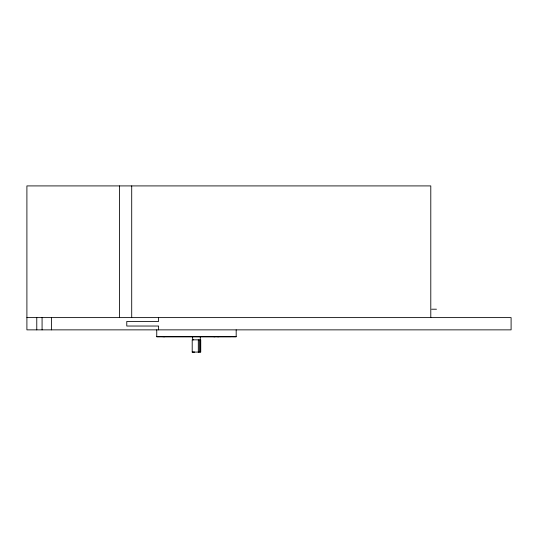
<?xml version="1.0" encoding="UTF-8"?>
<svg xmlns="http://www.w3.org/2000/svg" width="538" height="538" viewBox="0 0 538 538"><rect width="100%" height="100%" fill="white"/><g stroke="black" fill="none" stroke-linecap="round" stroke-linejoin="round"><path stroke-width="0.81" d="M160.647 336.734L156.753 336.734L156.753 329.861M192.658 339.834L192.658 336.499M200.277 352.087L200.277 336.358M156.753 336.734L236.182 336.734L236.182 329.861M213.855 336.754L215.012 336.741M217.554 336.741L218.798 336.734M193.505 339.834L192.981 339.834M431.637 309.209L436.479 309.209M26.9 317.608L511.1 317.608L511.1 329.861L26.9 329.861L26.9 185.913L430.79 185.913L430.79 317.608M161.353 336.748L231.589 336.754M236.182 336.734L232.288 336.734M199.739 339.834L200.735 339.834L200.735 352.087L192.201 352.087L192.201 339.834L199.295 339.834L199.295 352.087L198.3 352.087L198.3 339.834M192.201 352.087L192.974 352.087M193.35 352.087L194.642 352.087M163.505 336.734L164.628 336.741M158.602 317.608L158.602 321.435L126.773 321.435L126.773 326.035L158.602 326.035L158.602 329.861M131.709 185.913L131.709 317.608M119.463 185.913L119.463 317.608M51.399 317.608L51.399 329.861M42.078 317.608L42.078 329.861M36.772 317.608L36.772 329.861"/></g></svg>
